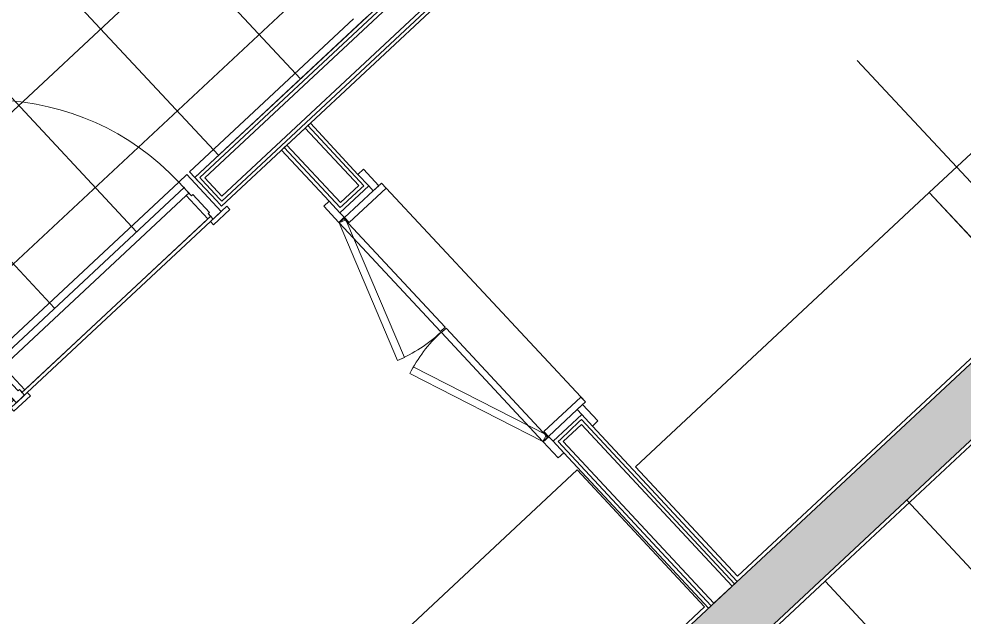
# Model space of a CAD drawing. Header units: millimetres. Extents: x -71377 to 516042, y -145869 to 441446.
# Drawn here: x 128919 to 131449, y 104573 to 106172 of the extents above; entities that cross this region are included whole.
import ezdxf

# ---------------------------------------------------------------- set-up
doc = ezdxf.new("R2010")
doc.units = ezdxf.units.MM
doc.header["$LTSCALE"] = 1000
doc.linetypes.add('_점선_S_', pattern=[1.6, 0.8, -0.8])
for name, color, linetype, lineweight in [('_ A-furn _', 6, 'Continuous', 5), ('A-door', 4, 'Continuous', 5), ('A-door-hdln', 8, 'Continuous', 5), ('A-ele-8', 8, 'Continuous', 5), ('A-fnsh', 5, 'Continuous', 5), ('A-fnsh-4', 4, 'Continuous', 5), ('A-furn', 6, 'Continuous', 5), ('A-hat', 251, 'Continuous', 5), ('A-insu', 251, 'Continuous', 5), ('A_cwall', 2, 'Continuous', 5), ('A_fnsh', 5, 'Continuous', 5), ('A_fnsh-4', 4, 'Continuous', 5), ('AA_발코니선', 4, '_점선_S_', 5)]:
    doc.layers.add(name, color=color, linetype=linetype, lineweight=lineweight)

# ---------------------------------------------------------------- blocks, each defined once
blk = doc.blocks.new('3D_팬트리문 - _A_팬트리문_8X23_2-2409956-지반층 배치도')
at = {"layer": 'A-furn'}
for p, q in [((-24.1, 209.3), (-400, 72.5)), ((-24.1, 209.3), (-17.3, 190.5)), ((24.1, 209.3), (17.3, 190.5)), ((24.1, 209.3), (400, 72.5)), ((-393.2, 53.7), (-17.3, 190.5)), ((393.2, 53.7), (17.3, 190.5)), ((-460, 72.5), (-460, 52.5)), ((-401, 72.5), (-460, 72.5)), ((-460, 52.5), (-418, 52.5)), ((-418, 52.5), (-418, -52.5)), ((-400, 52.5), (-418, 52.5)), ((-401, 52.5), (-401, 72.5)), ((-2, 72.5), (-400, 72.5)), ((-400, 72.5), (-400, 55.5)), ((-400, 72.5), (-393.2, 53.7)), ((-400, 55.5), (-2, 55.5)), ((-382, 52.5), (-400, 52.5)), ((-400, -52.5), (-400, 52.5)), ((-382, -82.5), (-382, 52.5)), ((-2, 55.5), (-2, 72.5)), ((2, 72.5), (2, 55.5)), ((400, 72.5), (2, 72.5)), ((2, 55.5), (400, 55.5)), ((400, 52.5), (382, 52.5)), ((382, 52.5), (382, -82.5)), ((400, 72.5), (393.2, 53.7)), ((400, 55.5), (400, 72.5)), ((418, 52.5), (400, 52.5)), ((400, 52.5), (400, -52.5)), ((460, 72.5), (401, 72.5)), ((401, 72.5), (401, 52.5)), ((418, -52.5), (418, 52.5)), ((418, 52.5), (460, 52.5)), ((460, 52.5), (460, 72.5)), ((-418, -52.5), (-460, -52.5)), ((-460, -52.5), (-460, -72.5)), ((-460, -72.5), (-400, -72.5)), ((-418, -52.5), (-400, -52.5)), ((-400, -52.5), (-400, -82.5)), ((-400, -72.5), (-400, -52.5)), ((400, -82.5), (400, -52.5)), ((400, -52.5), (418, -52.5)), ((400, -52.5), (400, -72.5)), ((400, -72.5), (460, -72.5)), ((460, -52.5), (418, -52.5)), ((460, -72.5), (460, -52.5)), ((-400, -82.5), (-382, -82.5)), ((-400, -82.5), (400, -82.5)), ((382, -82.5), (400, -82.5))]:
    blk.add_line(p, q, dxfattribs=at)
for centre, start, end in [((-400, 72.5), 360, 20), ((400, 72.5), 160, 180)]:
    blk.add_arc(centre, 400, start, end, dxfattribs=at)
blk = doc.blocks.new('3D_수납가구 - 실선_ 대각선X-2428848-지반층 배치도')
at = {"layer": '_ A-furn _'}
for p, q in [((0, 1050), (500, 1050)), ((0, 0), (0, 1050)), ((500, 1050), (500, 0)), ((500, 0), (0, 0))]:
    blk.add_line(p, q, dxfattribs=at)
blk = doc.blocks.new('3D_수납가구 - 실선_ 대각선X-2428849-지반층 배치도')
at = {"layer": '_ A-furn _'}
for p, q in [((0, 1075), (400, 1075)), ((0, 0), (0, 1075)), ((400, 1075), (400, 0)), ((400, 0), (0, 0))]:
    blk.add_line(p, q, dxfattribs=at)
blk = doc.blocks.new('3D_수납가구 - 실선_ 대각선X-2428850-지반층 배치도')
at = {"layer": '_ A-furn _'}
for p, q in [((0, 1000), (400, 1000)), ((0, 0), (0, 1000)), ((400, 1000), (400, 0)), ((400, 0), (0, 0))]:
    blk.add_line(p, q, dxfattribs=at)
blk = doc.blocks.new('세대외여닫이문 - _A_ABS_7_5X21_욕실2-2440021-지반층 배치도')
at = {"layer": 'A-door'}
for p, q in [((-395, 74.5), (-335, 74.5)), ((-395, 62.5), (-395, 74.5)), ((-335, 62.5), (-395, 62.5)), ((-375, 62.5), (-345, 62.5)), ((-375, -72.5), (-375, 62.5)), ((-345, 62.5), (-345, 42.5)), ((-345, 42.5), (-345, 52.5)), ((-345, 52.5), (-335, 52.5)), ((-335, 74.5), (-335, 62.5)), ((-335, 52.5), (-335, -32.5)), ((335, 74.5), (395, 74.5)), ((335, 62.5), (335, 74.5)), ((395, 62.5), (335, 62.5)), ((335, 52.5), (345, 52.5)), ((335, -32.5), (335, 52.5)), ((345, 62.5), (375, 62.5)), ((345, 42.5), (345, 62.5)), ((345, 52.5), (345, 42.5)), ((375, 62.5), (375, -72.5)), ((375, 52.5), (435, 52.5)), ((375, -72.5), (375, 52.5)), ((395, 74.5), (395, 62.5)), ((-350, 42.5), (-350, -22.5)), ((-345, 42.5), (-350, 42.5)), ((-350, 42.5), (-345, 42.5)), ((-350, -22.5), (-350, 42.5)), ((345, 42.5), (350, 42.5)), ((350, 42.5), (345, 42.5)), ((350, 42.5), (350, -22.5)), ((350, -22.5), (350, 42.5)), ((-350, -22.5), (-345, -22.5)), ((-345, -22.5), (-350, -22.5)), ((-345, -22.5), (-345, -72.5)), ((-345, -32.5), (-345, -22.5)), ((345, -22.5), (345, -32.5)), ((350, -22.5), (345, -22.5)), ((345, -22.5), (350, -22.5)), ((345, -72.5), (345, -22.5)), ((-335, -32.5), (-345, -32.5)), ((345, -32.5), (335, -32.5)), ((-345, -72.5), (-375, -72.5)), ((305, -72.5), (305, -762.5)), ((305, -72.5), (345, -72.5)), ((345, -72.5), (345, -762.5)), ((375, -72.5), (345, -72.5)), ((435, -72.5), (375, -72.5)), ((305, -762.5), (345, -762.5))]:
    blk.add_line(p, q, dxfattribs=at)
at = {"layer": 'A-door-hdln'}
for p, q in [((-345, 52.5), (-345, 42.5)), ((-335, 62.5), (335, 62.5)), ((-335, 52.5), (335, 52.5)), ((435, -72.5), (375, 52.5)), ((-350, 42.5), (-345, 42.5)), ((-345, 42.5), (-350, 42.5)), ((350, 42.5), (345, 42.5)), ((345, 42.5), (350, 42.5)), ((-345, -22.5), (-350, -22.5)), ((-350, -22.5), (-345, -22.5)), ((-345, -32.5), (-345, -22.5)), ((-345, -22.5), (-345, -32.5)), ((345, -22.5), (350, -22.5)), ((345, -32.5), (345, -22.5)), ((345, -22.5), (345, -32.5)), ((350, -22.5), (345, -22.5)), ((-345, -52.5), (-345, -32.5)), ((-345, -32.5), (-335, -32.5)), ((-335, -32.5), (335, -32.5)), ((335, -32.5), (345, -32.5)), ((345, -32.5), (345, -52.5)), ((-345, -72.5), (345, -72.5)), ((245, -682.5), (245, -502.5)), ((245, -502.5), (265, -502.5)), ((265, -502.5), (265, -662.5)), ((405, -502.5), (385, -502.5)), ((385, -502.5), (385, -662.5)), ((405, -682.5), (405, -502.5)), ((295, -642.5), (305, -642.5)), ((295, -702.5), (295, -642.5)), ((305, -642.5), (305, -702.5)), ((345, -642.5), (345, -702.5)), ((355, -642.5), (345, -642.5)), ((355, -702.5), (355, -642.5)), ((295, -682.5), (245, -682.5)), ((265, -662.5), (295, -662.5)), ((385, -662.5), (355, -662.5)), ((355, -682.5), (405, -682.5)), ((305, -702.5), (295, -702.5)), ((345, -702.5), (355, -702.5))]:
    blk.add_line(p, q, dxfattribs=at)
blk.add_arc((345, -72.5), 690, 180, 270, dxfattribs=at)
blk = doc.blocks.new('대장2_84A_1층_rvt-1-지반층 배치도')
at = {"layer": 'A-hat'}
h = blk.add_hatch(dxfattribs=at)
h.set_pattern_fill('FP_47', color=256, style=0, pattern_type=2)
h.set_pattern_definition([(313, (-134056.55, -161028.34), (219.406, 204.6), []), (43, (-134056.55, -161028.34), (-204.6, 219.406), [])])
h.paths.add_polyline_path([(-134178.9, -162099.5), (-134107, -162046), (-134093.6, -162047.4), (-133593.3, -161580.8), (-133608.4, -161567.6), (-133585.7, -161547.9), (-133565.5, -161554.9), (-133104.8, -161125.3), (-133118.5, -161110.8), (-133140.3, -161131.1), (-133160.8, -161109.2), (-133138.9, -161088.7), (-133511.3, -160697.6), (-133535.6, -160707.3), (-133822.3, -160399.7), (-133803.5, -160376), (-134148.7, -160020.4), (-134155.4, -160042.6), (-134102, -160113.6), (-134195.7, -160201), (-133981.6, -160444.7), (-133962.9, -160513.1), (-133962.6, -160514.3), (-133974.2, -160621.1), (-133997.7, -160675.8), (-134071.7, -160760.2), (-134172.9, -160808.8), (-134283.4, -160813.4), (-134351.4, -160789.6), (-134397.2, -160760.2), (-134435.4, -160721.7), (-134475.7, -160670.6), (-134583.1, -160562.2), (-134737.9, -160706.6), (-134695.5, -160708.1), (-134530.4, -160901.7), (-134448.2, -161054.7), (-134441, -161096.3), (-134449.2, -161174.8), (-134484, -161229.4), (-134559.9, -161263.2), (-134619.8, -161263.2), (-134691.7, -161239.8), (-134875.5, -161100.8), (-134989.7, -160982.4), (-134989.7, -160941.4), (-135125.9, -161054.7), (-135193.1, -160994.4), (-135201.9, -161002.5), (-134187.8, -162090)])
h.paths.add_polyline_path([(-133535.6, -160679.3), (-133527.6, -160671.8), (-133538.7, -160675.9)])
at = {"layer": 'A-ele-8'}
for p, q in [((-133565.5, -161554.9), (-133552.6, -161568.8)), ((-133506.9, -161617.8), (-133493.9, -161631.7))]:
    blk.add_line(p, q, dxfattribs=at)
at = {"layer": 'A-fnsh'}
for p, q in [((-134100.9, -162054.1), (-133593.3, -161580.8)), ((-133521.3, -161657.3), (-134029.6, -162131.3))]:
    blk.add_line(p, q, dxfattribs=at)
at = {"layer": 'A-fnsh-4'}
for p, q in [((-132425.8, -160505.1), (-133552.1, -161555.4)), ((-132292.9, -160498.8), (-133493.4, -161618.3)), ((-133113.5, -161577.1), (-133263.2, -161416.5)), ((-133176.4, -161635.7), (-133326.1, -161475.2)), ((-133545.6, -161562.3), (-133552.1, -161555.4)), ((-133545.6, -161562.3), (-133499.9, -161611.3)), ((-133120.4, -161583.6), (-133113.5, -161577.1)), ((-133169.4, -161629.2), (-133120.4, -161583.6)), ((-133499.9, -161611.3), (-133493.4, -161618.3)), ((-133176.4, -161635.7), (-133169.4, -161629.2)), ((-132537.3, -162208.9), (-132586.3, -162254.6)), ((-132530.4, -162202.4), (-132537.3, -162208.9)), ((-132530.4, -162202.4), (-132120.8, -162641.6)), ((-132586.3, -162254.6), (-132593.2, -162261)), ((-132593.2, -162261), (-132183.7, -162700.2))]:
    blk.add_line(p, q, dxfattribs=at)
at = {"layer": 'A-insu'}
for p, q in [((-133270.1, -161423), (-133319.1, -161468.7)), ((-132176.8, -162693.7), (-132127.8, -162648))]:
    blk.add_line(p, q, dxfattribs=at)
at = {"layer": 'A_fnsh'}
for p, q in [((-133140.3, -161131.1), (-133579.2, -161540.3)), ((-133565.5, -161554.9), (-133104.8, -161125.3)), ((-133579.2, -161540.3), (-133565.5, -161554.9))]:
    blk.add_line(p, q, dxfattribs=at)
at = {"layer": 'A_fnsh-4'}
for p, q in [((-132439.2, -160504.6), (-133565.5, -161554.9)), ((-132412.4, -160505.6), (-133538.7, -161555.9)), ((-133493.9, -161631.7), (-132272.5, -160492.8)), ((-132299.4, -160491.8), (-133493, -161604.9)), ((-133263.2, -161416.5), (-133270.1, -161423)), ((-133126.9, -161576.6), (-133270.1, -161423)), ((-133256.2, -161410.1), (-133263.2, -161416.5)), ((-133128.7, -161546.8), (-133256.2, -161410.1)), ((-133326.1, -161475.2), (-133333, -161481.7)), ((-133319.1, -161468.7), (-133326.1, -161475.2)), ((-133175.9, -161622.3), (-133319.1, -161468.7)), ((-133333, -161481.7), (-133205.5, -161618.4)), ((-133565.5, -161554.9), (-133559, -161561.9)), ((-133559, -161561.9), (-133552.6, -161568.8)), ((-133552.6, -161568.8), (-133506.9, -161617.8)), ((-133493, -161604.9), (-133538.7, -161555.9)), ((-133175.9, -161622.3), (-133126.9, -161576.6)), ((-133506.9, -161617.8), (-133500.4, -161624.8)), ((-133500.4, -161624.8), (-133493.9, -161631.7)), ((-132530.8, -162215.8), (-132579.8, -162261.5)), ((-132530.8, -162215.8), (-132127.8, -162648)), ((-132113.9, -162635.1), (-132501.2, -162219.7)), ((-132579.8, -162261.5), (-132176.8, -162693.7)), ((-132578, -162291.3), (-132190.7, -162706.7)), ((-132120.8, -162641.6), (-132113.9, -162635.1)), ((-132127.8, -162648), (-132120.8, -162641.6)), ((-132190.7, -162706.7), (-132183.7, -162700.2)), ((-132183.7, -162700.2), (-132176.8, -162693.7))]:
    blk.add_line(p, q, dxfattribs=at)
at = {"layer": 'AA_발코니선'}
blk.add_line((-131247.2, -161826.9), (-132389.6, -160601.9), dxfattribs=at)
at = {"layer": 'A-door-hdln', "rotation": 223.000001248476}
blk.add_blockref('세대외여닫이문 - _A_ABS_7_5X21_욕실2-2440021-지반층 배치도', (-133811.3, -161855.9), dxfattribs=at)
at = {"layer": 'A-furn'}
for name, p, rotation in [('3D_수납가구 - 실선_ 대각선X-2428850-지반층 배치도', (-130595.8, -161205.8), 133.0000012484756), ('3D_팬트리문 - _A_팬트리문_8X23_2-2409956-지반층 배치도', (-132853.4, -161919.1), 133.000001248476), ('3D_수납가구 - 실선_ 대각선X-2428849-지반층 배치도', (-131327.2, -161887.8), 133.0000012484756), ('3D_수납가구 - 실선_ 대각선X-2428848-지반층 배치도', (-132201.1, -162702.8), 133.0000012484756)]:
    blk.add_blockref(name, p, dxfattribs=dict(at, rotation=rotation))
blk = doc.blocks.new('3D_수납가구 - 실선_ 대각선X-2308847-지반층 배치도')
at = {"layer": '_ A-furn _'}
for p, q in [((0, 847.5), (400, 847.5)), ((0, 0), (0, 847.5)), ((400, 847.5), (400, 0)), ((400, 0), (0, 0))]:
    blk.add_line(p, q, dxfattribs=at)
blk = doc.blocks.new('3D_수납가구 - 실선_ 대각선X-2308849-지반층 배치도')
at = {"layer": '_ A-furn _'}
for p, q in [((0, 797.5), (400, 797.5)), ((0, 0), (0, 797.5)), ((400, 797.5), (400, 0)), ((400, 0), (0, 0))]:
    blk.add_line(p, q, dxfattribs=at)
blk = doc.blocks.new('대장2_59A_1층_rvt-1-지반층 배치도')
at = {"layer": 'AA_발코니선'}
blk.add_line((-131660.5, -162417.4), (-130454.3, -163710.9), dxfattribs=at)
at = {"layer": 'A-furn', "extrusion": (0, 0, -1), "zscale": -1, "rotation": 46.99999875152388}
for name, p in [('3D_수납가구 - 실선_ 대각선X-2308849-지반층 배치도', (131605.8, -162927)), ('3D_수납가구 - 실선_ 대각선X-2308847-지반층 배치도', (132225.6, -163505))]:
    blk.add_blockref(name, p, dxfattribs=at)

msp = doc.modelspace()

# ---------------------------------------------------------------- hatches: boundary and pattern name
at = {"layer": 'A-hat'}
msp.add_hatch(color=256, dxfattribs=at).paths.add_polyline_path([(126084, 100026.5), (127188.3, 101056.3), (127179.5, 101065.8), (127572.2, 101429.1), (127579.6, 101421.1), (131741, 105301.7), (131732.1, 105311.2), (132061.3, 105618.1), (132070.1, 105608.6), (132216.4, 105745), (132123, 105845.2), (131647.6, 105401.9), (131638.7, 105411.4), (127477.3, 101530.8), (127486.2, 101521.3), (127157.1, 101214.4), (127148.2, 101224), (125981.7, 100136.2)])

# ---------------------------------------------------------------- linework, layer by layer
at = {"layer": 'A_cwall'}
for p, q in [((131638.7, 105411.4), (127477.3, 101530.8)), ((127579.6, 101421.1), (131741, 105301.7))]:
    msp.add_line(p, q, dxfattribs=at)

# ---------------------------------------------------------------- block references
for name in ['대장2_84A_1층_rvt-1-지반층 배치도', '대장2_59A_1층_rvt-1-지반층 배치도']:
    msp.add_blockref(name, (262955.4, 267303.1))

doc.saveas('drawing.dxf')
